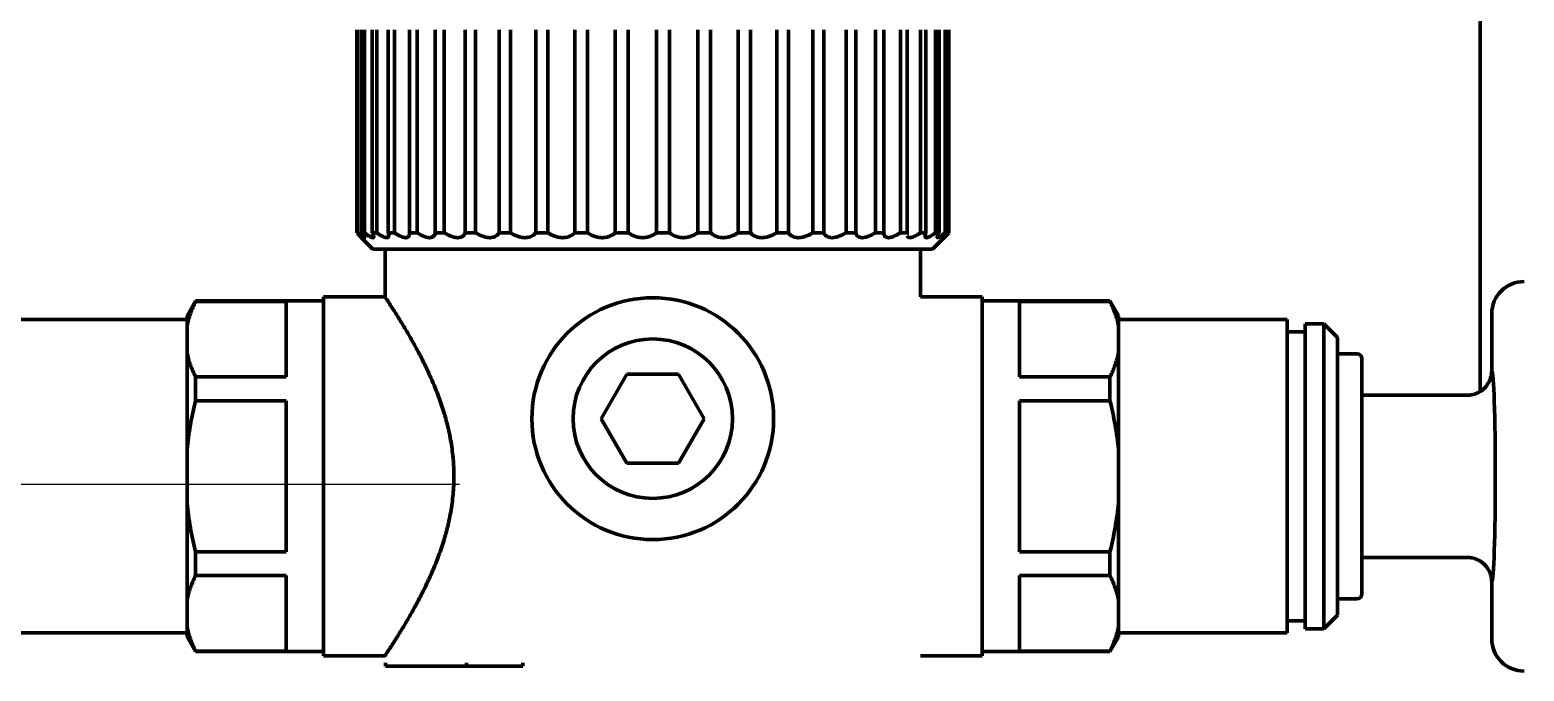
# Model space of a CAD drawing. Header units: inches. Extents: x -3022 to 7311, y 343 to 5680.
# Drawn here: x 7016.6 to 7108.7, y 2165.3 to 2204.8 of the extents above; entities that cross this region are included whole.
import ezdxf

# ---------------------------------------------------------------- set-up
doc = ezdxf.new("R2010")
doc.units = ezdxf.units.IN

# ---------------------------------------------------------------- blocks, each defined once
blk = doc.blocks.new('A$C773D0E90')
at = {"color": 4}
blk.add_line((-50, 0), (50, 0), dxfattribs=at)

msp = doc.modelspace()

# ---------------------------------------------------------------- linework, layer by layer
at = {"linetype": 'Continuous', "lineweight": 70}
for p, q in [((7105.974, 2182.524), (7105.974, 2253.492)), ((7036.745, 2204.792), (7036.745, 2192.292)), ((7036.801, 2192.292), (7036.801, 2204.792)), ((7037.044, 2204.792), (7037.044, 2192.292)), ((7037.211, 2192.292), (7037.211, 2204.792)), ((7037.691, 2204.792), (7037.691, 2192.292)), ((7037.966, 2192.292), (7037.966, 2204.792)), ((7038.675, 2204.792), (7038.675, 2192.292)), ((7039.053, 2192.292), (7039.053, 2204.792)), ((7039.977, 2204.792), (7039.977, 2192.292)), ((7040.449, 2192.292), (7040.449, 2204.792)), ((7041.57, 2204.792), (7041.57, 2192.292)), ((7042.129, 2192.292), (7042.129, 2204.792)), ((7043.424, 2204.792), (7043.424, 2192.292)), ((7044.058, 2192.292), (7044.058, 2204.792)), ((7045.503, 2204.792), (7045.503, 2192.292)), ((7046.2, 2192.292), (7046.2, 2204.792)), ((7047.766, 2204.792), (7047.766, 2192.292)), ((7048.512, 2192.292), (7048.512, 2204.792)), ((7050.17, 2204.792), (7050.17, 2192.292)), ((7050.95, 2192.292), (7050.95, 2204.792)), ((7052.667, 2204.792), (7052.667, 2192.292)), ((7053.467, 2192.292), (7053.467, 2204.792)), ((7055.209, 2204.792), (7055.209, 2192.292)), ((7056.013, 2192.292), (7056.013, 2204.792)), ((7057.746, 2204.792), (7057.746, 2192.292)), ((7058.538, 2192.292), (7058.538, 2204.792)), ((7060.23, 2204.792), (7060.23, 2192.292)), ((7060.995, 2192.292), (7060.995, 2204.792)), ((7062.611, 2204.792), (7062.611, 2192.292)), ((7063.334, 2192.292), (7063.334, 2204.792)), ((7064.843, 2204.792), (7064.843, 2192.292)), ((7065.51, 2192.292), (7065.51, 2204.792)), ((7066.884, 2204.792), (7066.884, 2192.292)), ((7067.482, 2192.292), (7067.482, 2204.792)), ((7068.692, 2204.792), (7068.692, 2192.292)), ((7069.209, 2192.292), (7069.209, 2204.792)), ((7070.234, 2204.792), (7070.234, 2192.292)), ((7070.66, 2192.292), (7070.66, 2204.792)), ((7071.479, 2204.792), (7071.479, 2192.292)), ((7071.806, 2192.292), (7071.806, 2204.792)), ((7072.402, 2204.792), (7072.402, 2192.292)), ((7072.624, 2192.292), (7072.624, 2204.792)), ((7072.986, 2204.792), (7072.986, 2192.292)), ((7073.098, 2192.292), (7073.098, 2204.792)), ((7073.22, 2204.792), (7073.22, 2192.292)), ((7073.224, 2192.292), (7073.224, 2204.792)), ((7036.745, 2192.292), (7036.801, 2192.292)), ((7037.024, 2191.992), (7037.724, 2191.292)), ((7037.044, 2192.292), (7037.211, 2192.292)), ((7037.691, 2192.292), (7037.966, 2192.292)), ((7038.675, 2192.292), (7039.053, 2192.292)), ((7039.977, 2192.292), (7040.449, 2192.292)), ((7041.57, 2192.292), (7042.129, 2192.292)), ((7043.424, 2192.292), (7044.058, 2192.292)), ((7045.503, 2192.292), (7046.2, 2192.292)), ((7047.766, 2192.292), (7048.512, 2192.292)), ((7050.17, 2192.292), (7050.95, 2192.292)), ((7052.667, 2192.292), (7053.467, 2192.292)), ((7055.209, 2192.292), (7056.013, 2192.292)), ((7057.746, 2192.292), (7058.538, 2192.292)), ((7060.23, 2192.292), (7060.995, 2192.292)), ((7062.611, 2192.292), (7063.334, 2192.292)), ((7064.843, 2192.292), (7065.51, 2192.292)), ((7066.884, 2192.292), (7067.482, 2192.292)), ((7068.692, 2192.292), (7069.209, 2192.292)), ((7070.234, 2192.292), (7070.66, 2192.292)), ((7070.66, 2192.292), (7070.647, 2192.183)), ((7071.479, 2192.292), (7071.806, 2192.292)), ((7072.224, 2191.292), (7073.224, 2192.292)), ((7072.402, 2192.292), (7072.624, 2192.292)), ((7072.986, 2192.292), (7073.098, 2192.292)), ((7073.224, 2192.292), (7073.22, 2192.292)), ((7037.724, 2191.292), (7072.224, 2191.292)), ((7038.474, 2191.292), (7038.474, 2188.342)), ((7071.474, 2188.342), (7071.474, 2191.292)), ((7026.799, 2188.092), (7026.274, 2187.183)), ((7026.799, 2188.058), (7026.799, 2188.092)), ((7034.674, 2188.092), (7026.799, 2188.092)), ((7032.374, 2188.058), (7026.799, 2188.058)), ((7032.374, 2183.413), (7032.374, 2188.058)), ((7034.674, 2188.342), (7034.674, 2177.292)), ((7038.474, 2188.342), (7034.674, 2188.342)), ((7075.274, 2188.342), (7071.474, 2188.342)), ((7075.274, 2188.342), (7075.274, 2166.242)), ((7083.149, 2188.092), (7075.274, 2188.092)), ((7077.574, 2188.058), (7077.574, 2183.413)), ((7077.574, 2188.058), (7083.149, 2188.058)), ((7083.674, 2187.183), (7083.149, 2188.092)), ((7083.149, 2188.092), (7083.149, 2188.058)), ((7026.274, 2187.183), (7026.274, 2186.568)), ((7083.674, 2187.183), (7083.674, 2186.568)), ((7106.674, 2187.293), (7106.674, 2183.792)), ((7026.274, 2186.942), (7015.874, 2186.942)), ((7026.274, 2184.903), (7026.274, 2186.568)), ((7094.074, 2186.942), (7083.674, 2186.942)), ((7083.674, 2186.568), (7083.674, 2184.903)), ((7094.074, 2167.642), (7094.074, 2186.942)), ((7095.174, 2186.192), (7094.074, 2186.192)), ((7095.174, 2167.892), (7095.174, 2186.692)), ((7096.324, 2186.692), (7095.174, 2186.692)), ((7096.324, 2167.892), (7096.324, 2186.692)), ((7097.174, 2185.842), (7096.324, 2186.692)), ((7097.174, 2168.742), (7097.174, 2185.842)), ((7026.274, 2184.903), (7026.274, 2178.957)), ((7083.674, 2178.957), (7083.674, 2184.903)), ((7098.374, 2184.842), (7097.174, 2184.842)), ((7098.674, 2184.542), (7098.674, 2170.042)), ((7026.799, 2183.413), (7032.374, 2183.413)), ((7026.799, 2183.413), (7026.799, 2181.937)), ((7051.799, 2180.842), (7053.386, 2183.592)), ((7053.386, 2183.592), (7056.562, 2183.592)), ((7056.562, 2183.592), (7058.149, 2180.842)), ((7083.149, 2183.413), (7077.574, 2183.413)), ((7083.149, 2181.937), (7083.149, 2183.413)), ((7026.799, 2181.937), (7032.374, 2181.937)), ((7032.374, 2172.647), (7032.374, 2181.937)), ((7077.574, 2181.937), (7077.574, 2172.647)), ((7077.574, 2181.937), (7083.149, 2181.937)), ((7105.173, 2182.292), (7098.674, 2182.292)), ((7053.386, 2178.092), (7051.799, 2180.842)), ((7058.149, 2180.842), (7056.562, 2178.092)), ((7026.274, 2175.626), (7026.274, 2178.957)), ((7083.674, 2178.957), (7083.674, 2175.626)), ((7056.562, 2178.092), (7053.386, 2178.092)), ((7034.674, 2177.292), (7034.674, 2166.242)), ((7026.274, 2175.626), (7026.274, 2169.681)), ((7083.674, 2169.681), (7083.674, 2175.626)), ((7032.374, 2172.647), (7026.799, 2172.647)), ((7026.799, 2172.647), (7026.799, 2171.171)), ((7083.149, 2172.647), (7077.574, 2172.647)), ((7083.149, 2171.171), (7083.149, 2172.647)), ((7098.674, 2172.292), (7105.173, 2172.292)), ((7026.799, 2171.171), (7032.374, 2171.171)), ((7032.374, 2166.525), (7032.374, 2171.171)), ((7077.574, 2171.171), (7077.574, 2166.525)), ((7083.149, 2171.171), (7077.574, 2171.171)), ((7106.674, 2170.792), (7106.674, 2167.291)), ((7026.274, 2168.015), (7026.274, 2169.681)), ((7083.674, 2169.681), (7083.674, 2168.015)), ((7097.174, 2169.742), (7098.374, 2169.742)), ((7096.324, 2167.892), (7097.174, 2168.742)), ((7026.274, 2167.401), (7026.274, 2168.015)), ((7083.674, 2167.401), (7083.674, 2168.015)), ((7094.074, 2168.392), (7095.174, 2168.392)), ((7095.174, 2167.892), (7096.324, 2167.892)), ((7015.874, 2167.642), (7026.274, 2167.642)), ((7026.274, 2167.401), (7026.799, 2166.492)), ((7083.149, 2166.492), (7083.674, 2167.401)), ((7083.674, 2167.642), (7094.074, 2167.642)), ((7032.374, 2166.525), (7026.799, 2166.525)), ((7026.799, 2166.525), (7026.799, 2166.492)), ((7026.799, 2166.492), (7034.674, 2166.492)), ((7034.674, 2166.242), (7038.474, 2166.242)), ((7071.474, 2166.242), (7075.274, 2166.242)), ((7075.274, 2166.492), (7083.149, 2166.492)), ((7077.574, 2166.525), (7083.149, 2166.525)), ((7083.149, 2166.492), (7083.149, 2166.525)), ((7038.504, 2165.592), (7038.504, 2165.792)), ((7043.504, 2165.592), (7038.504, 2165.592)), ((7043.504, 2165.792), (7043.504, 2165.592)), ((7046.968, 2165.592), (7043.504, 2165.592)), ((7046.968, 2165.792), (7046.968, 2165.592))]:
    msp.add_line(p, q, dxfattribs=at)
for radius in [7.45, 4.91]:
    msp.add_circle((7054.974, 2180.842), radius, dxfattribs=at)
for centre, start, end in [((7098.374, 2184.542), 0, 90), ((7098.374, 2170.042), 270, 0)]:
    msp.add_arc(centre, 0.3, start, end, dxfattribs=at)
for centre, major_axis, ratio, start_param, end_param in [((7108.675, 2187.291), (-1.416, 1.416), 0.998783, 5.498396, 7.067974), ((7106.672, 2177.292), (0, 6.5), 0.034921, 3.149644, 6.275135), ((7108.675, 2167.293), (-1.416, -1.416), 0.998783, 5.498396, 7.067974)]:
    msp.add_ellipse(centre, major_axis=major_axis, ratio=ratio, start_param=start_param, end_param=end_param, dxfattribs=at)
for points, knots in [([(7037.024, 2191.992), (7037.024, 2191.992), (7037.017, 2191.999), (7036.998, 2192.02), (7036.989, 2192.029), (7036.975, 2192.045), (7036.97, 2192.051), (7036.959, 2192.063), (7036.953, 2192.069), (7036.922, 2192.102), (7036.892, 2192.134), (7036.849, 2192.18), (7036.841, 2192.189), (7036.823, 2192.209), (7036.795, 2192.238), (7036.765, 2192.27), (7036.745, 2192.292)], [0, 0, 0, 0, 0.249367, 0.249367, 0.374472, 0.374472, 0.437025, 0.437025, 0.499578, 0.499578, 0.749789, 0.749789, 0.812342, 0.812342, 0.874894, 1, 1, 1, 1]), ([(7036.801, 2192.292), (7036.85, 2192.248), (7036.895, 2192.208), (7036.959, 2192.153), (7036.98, 2192.136), (7037.009, 2192.112), (7037.019, 2192.105), (7037.037, 2192.09), (7037.046, 2192.083), (7037.09, 2192.049), (7037.12, 2192.028), (7037.156, 2192.007), (7037.167, 2192.001), (7037.181, 2191.996), (7037.185, 2191.994), (7037.192, 2191.992), (7037.196, 2191.992), (7037.21, 2191.992), (7037.215, 2191.999), (7037.212, 2192.017), (7037.212, 2192.021), (7037.209, 2192.03), (7037.204, 2192.044), (7037.195, 2192.062), (7037.181, 2192.089), (7037.173, 2192.104), (7037.153, 2192.136), (7037.142, 2192.153), (7037.105, 2192.208), (7037.076, 2192.248), (7037.044, 2192.292)], [0, 0, 0, 0, 0.125, 0.125, 0.1875, 0.1875, 0.21875, 0.21875, 0.25, 0.25, 0.375, 0.375, 0.4375, 0.4375, 0.46875, 0.46875, 0.5, 0.5, 0.625, 0.625, 0.65625, 0.65625, 0.6875, 0.75, 0.75, 0.8125, 0.8125, 0.875, 0.875, 1, 1, 1, 1]), ([(7037.211, 2192.292), (7037.266, 2192.248), (7037.319, 2192.208), (7037.395, 2192.153), (7037.42, 2192.136), (7037.456, 2192.112), (7037.467, 2192.105), (7037.491, 2192.09), (7037.502, 2192.083), (7037.557, 2192.049), (7037.597, 2192.028), (7037.649, 2192.007), (7037.665, 2192.001), (7037.687, 2191.996), (7037.694, 2191.994), (7037.707, 2191.992), (7037.713, 2191.992), (7037.742, 2191.992), (7037.758, 2191.999), (7037.77, 2192.017), (7037.772, 2192.021), (7037.775, 2192.03), (7037.778, 2192.044), (7037.778, 2192.062), (7037.774, 2192.089), (7037.771, 2192.104), (7037.762, 2192.136), (7037.756, 2192.153), (7037.734, 2192.208), (7037.715, 2192.248), (7037.691, 2192.292)], [0, 0, 0, 0, 0.125, 0.125, 0.1875, 0.1875, 0.21875, 0.21875, 0.25, 0.25, 0.375, 0.375, 0.4375, 0.4375, 0.46875, 0.46875, 0.5, 0.5, 0.625, 0.625, 0.65625, 0.65625, 0.6875, 0.75, 0.75, 0.8125, 0.8125, 0.875, 0.875, 1, 1, 1, 1]), ([(7037.966, 2192.292), (7038.027, 2192.248), (7038.086, 2192.208), (7038.173, 2192.153), (7038.201, 2192.136), (7038.243, 2192.112), (7038.257, 2192.105), (7038.284, 2192.09), (7038.297, 2192.083), (7038.363, 2192.049), (7038.412, 2192.028), (7038.479, 2192.007), (7038.5, 2192.001), (7038.53, 2191.996), (7038.54, 2191.994), (7038.558, 2191.992), (7038.567, 2191.992), (7038.609, 2191.992), (7038.636, 2191.999), (7038.662, 2192.017), (7038.667, 2192.021), (7038.675, 2192.03), (7038.687, 2192.044), (7038.695, 2192.062), (7038.702, 2192.089), (7038.705, 2192.104), (7038.706, 2192.136), (7038.705, 2192.153), (7038.699, 2192.208), (7038.689, 2192.248), (7038.675, 2192.292)], [0, 0, 0, 0, 0.125, 0.125, 0.1875, 0.1875, 0.21875, 0.21875, 0.25, 0.25, 0.375, 0.375, 0.4375, 0.4375, 0.46875, 0.46875, 0.5, 0.5, 0.625, 0.625, 0.65625, 0.65625, 0.6875, 0.75, 0.75, 0.8125, 0.8125, 0.875, 0.875, 1, 1, 1, 1]), ([(7039.053, 2192.292), (7039.118, 2192.248), (7039.183, 2192.208), (7039.278, 2192.153), (7039.309, 2192.136), (7039.356, 2192.112), (7039.371, 2192.105), (7039.402, 2192.09), (7039.418, 2192.083), (7039.493, 2192.049), (7039.55, 2192.028), (7039.63, 2192.007), (7039.656, 2192.001), (7039.693, 2191.996), (7039.705, 2191.994), (7039.729, 2191.992), (7039.74, 2191.992), (7039.794, 2191.992), (7039.832, 2191.999), (7039.871, 2192.017), (7039.879, 2192.021), (7039.893, 2192.03), (7039.913, 2192.044), (7039.929, 2192.062), (7039.947, 2192.089), (7039.955, 2192.104), (7039.967, 2192.136), (7039.971, 2192.153), (7039.98, 2192.208), (7039.981, 2192.248), (7039.977, 2192.292)], [0, 0, 0, 0, 0.125, 0.125, 0.1875, 0.1875, 0.21875, 0.21875, 0.25, 0.25, 0.375, 0.375, 0.4375, 0.4375, 0.46875, 0.46875, 0.5, 0.5, 0.625, 0.625, 0.65625, 0.65625, 0.6875, 0.75, 0.75, 0.8125, 0.8125, 0.875, 0.875, 1, 1, 1, 1]), ([(7040.449, 2192.292), (7040.518, 2192.248), (7040.586, 2192.208), (7040.688, 2192.153), (7040.722, 2192.136), (7040.773, 2192.112), (7040.79, 2192.105), (7040.824, 2192.09), (7040.841, 2192.083), (7040.924, 2192.049), (7040.988, 2192.028), (7041.08, 2192.007), (7041.11, 2192.001), (7041.154, 2191.996), (7041.168, 2191.994), (7041.196, 2191.992), (7041.209, 2191.992), (7041.276, 2191.992), (7041.323, 2191.999), (7041.375, 2192.017), (7041.385, 2192.021), (7041.404, 2192.03), (7041.432, 2192.044), (7041.456, 2192.062), (7041.484, 2192.089), (7041.497, 2192.104), (7041.52, 2192.136), (7041.529, 2192.153), (7041.554, 2192.208), (7041.564, 2192.248), (7041.57, 2192.292)], [0, 0, 0, 0, 0.125, 0.125, 0.1875, 0.1875, 0.21875, 0.21875, 0.25, 0.25, 0.375, 0.375, 0.4375, 0.4375, 0.46875, 0.46875, 0.5, 0.5, 0.625, 0.625, 0.65625, 0.65625, 0.6875, 0.75, 0.75, 0.8125, 0.8125, 0.875, 0.875, 1, 1, 1, 1]), ([(7042.129, 2192.292), (7042.199, 2192.248), (7042.269, 2192.208), (7042.376, 2192.153), (7042.412, 2192.136), (7042.466, 2192.112), (7042.484, 2192.105), (7042.521, 2192.09), (7042.539, 2192.083), (7042.628, 2192.049), (7042.698, 2192.028), (7042.8, 2192.007), (7042.834, 2192.001), (7042.883, 2191.996), (7042.899, 2191.994), (7042.931, 2191.992), (7042.947, 2191.992), (7043.023, 2191.992), (7043.079, 2191.999), (7043.143, 2192.017), (7043.156, 2192.021), (7043.18, 2192.03), (7043.215, 2192.044), (7043.246, 2192.062), (7043.284, 2192.089), (7043.302, 2192.104), (7043.334, 2192.136), (7043.349, 2192.153), (7043.388, 2192.208), (7043.409, 2192.248), (7043.424, 2192.292)], [0, 0, 0, 0, 0.125, 0.125, 0.1875, 0.1875, 0.21875, 0.21875, 0.25, 0.25, 0.375, 0.375, 0.4375, 0.4375, 0.46875, 0.46875, 0.5, 0.5, 0.625, 0.625, 0.65625, 0.65625, 0.6875, 0.75, 0.75, 0.8125, 0.8125, 0.875, 0.875, 1, 1, 1, 1]), ([(7044.058, 2192.292), (7044.128, 2192.248), (7044.2, 2192.208), (7044.31, 2192.153), (7044.347, 2192.136), (7044.403, 2192.112), (7044.422, 2192.105), (7044.46, 2192.09), (7044.479, 2192.083), (7044.573, 2192.049), (7044.647, 2192.028), (7044.757, 2192.007), (7044.794, 2192.001), (7044.848, 2191.996), (7044.866, 2191.994), (7044.901, 2191.992), (7044.918, 2191.992), (7045.004, 2191.992), (7045.067, 2191.999), (7045.142, 2192.017), (7045.156, 2192.021), (7045.185, 2192.03), (7045.226, 2192.044), (7045.264, 2192.062), (7045.311, 2192.089), (7045.334, 2192.104), (7045.376, 2192.136), (7045.395, 2192.153), (7045.448, 2192.208), (7045.478, 2192.248), (7045.503, 2192.292)], [0, 0, 0, 0, 0.125, 0.125, 0.1875, 0.1875, 0.21875, 0.21875, 0.25, 0.25, 0.375, 0.375, 0.4375, 0.4375, 0.46875, 0.46875, 0.5, 0.5, 0.625, 0.625, 0.65625, 0.65625, 0.6875, 0.75, 0.75, 0.8125, 0.8125, 0.875, 0.875, 1, 1, 1, 1]), ([(7046.2, 2192.292), (7046.269, 2192.248), (7046.341, 2192.208), (7046.451, 2192.153), (7046.489, 2192.136), (7046.546, 2192.112), (7046.565, 2192.105), (7046.604, 2192.09), (7046.623, 2192.083), (7046.72, 2192.049), (7046.797, 2192.028), (7046.913, 2192.007), (7046.952, 2192.001), (7047.01, 2191.996), (7047.029, 2191.994), (7047.067, 2191.992), (7047.086, 2191.992), (7047.178, 2191.992), (7047.248, 2191.999), (7047.332, 2192.017), (7047.348, 2192.021), (7047.38, 2192.03), (7047.427, 2192.044), (7047.471, 2192.062), (7047.527, 2192.089), (7047.553, 2192.104), (7047.604, 2192.136), (7047.627, 2192.153), (7047.694, 2192.208), (7047.733, 2192.248), (7047.766, 2192.292)], [0, 0, 0, 0, 0.125, 0.125, 0.1875, 0.1875, 0.21875, 0.21875, 0.25, 0.25, 0.375, 0.375, 0.4375, 0.4375, 0.46875, 0.46875, 0.5, 0.5, 0.625, 0.625, 0.65625, 0.65625, 0.6875, 0.75, 0.75, 0.8125, 0.8125, 0.875, 0.875, 1, 1, 1, 1]), ([(7048.512, 2192.292), (7048.579, 2192.248), (7048.649, 2192.208), (7048.758, 2192.153), (7048.795, 2192.136), (7048.852, 2192.112), (7048.872, 2192.105), (7048.91, 2192.09), (7048.93, 2192.083), (7049.027, 2192.049), (7049.106, 2192.028), (7049.226, 2192.007), (7049.266, 2192.001), (7049.327, 2191.996), (7049.347, 2191.994), (7049.387, 2191.992), (7049.406, 2191.992), (7049.504, 2191.992), (7049.58, 2191.999), (7049.67, 2192.017), (7049.688, 2192.021), (7049.724, 2192.03), (7049.775, 2192.044), (7049.824, 2192.062), (7049.887, 2192.089), (7049.917, 2192.104), (7049.975, 2192.136), (7050.003, 2192.153), (7050.081, 2192.208), (7050.128, 2192.248), (7050.17, 2192.292)], [0, 0, 0, 0, 0.125, 0.125, 0.1875, 0.1875, 0.21875, 0.21875, 0.25, 0.25, 0.375, 0.375, 0.4375, 0.4375, 0.46875, 0.46875, 0.5, 0.5, 0.625, 0.625, 0.65625, 0.65625, 0.6875, 0.75, 0.75, 0.8125, 0.8125, 0.875, 0.875, 1, 1, 1, 1]), ([(7050.95, 2192.292), (7051.014, 2192.248), (7051.081, 2192.208), (7051.186, 2192.153), (7051.223, 2192.136), (7051.278, 2192.112), (7051.297, 2192.105), (7051.335, 2192.09), (7051.354, 2192.083), (7051.451, 2192.049), (7051.53, 2192.028), (7051.651, 2192.007), (7051.691, 2192.001), (7051.753, 2191.996), (7051.774, 2191.994), (7051.815, 2191.992), (7051.835, 2191.992), (7051.937, 2191.992), (7052.016, 2191.999), (7052.112, 2192.017), (7052.132, 2192.021), (7052.169, 2192.03), (7052.225, 2192.044), (7052.278, 2192.062), (7052.346, 2192.089), (7052.38, 2192.104), (7052.444, 2192.136), (7052.475, 2192.153), (7052.563, 2192.208), (7052.617, 2192.248), (7052.667, 2192.292)], [0, 0, 0, 0, 0.125, 0.125, 0.1875, 0.1875, 0.21875, 0.21875, 0.25, 0.25, 0.375, 0.375, 0.4375, 0.4375, 0.46875, 0.46875, 0.5, 0.5, 0.625, 0.625, 0.65625, 0.65625, 0.6875, 0.75, 0.75, 0.8125, 0.8125, 0.875, 0.875, 1, 1, 1, 1]), ([(7053.467, 2192.292), (7053.526, 2192.248), (7053.588, 2192.208), (7053.688, 2192.153), (7053.723, 2192.136), (7053.776, 2192.112), (7053.794, 2192.105), (7053.831, 2192.09), (7053.849, 2192.083), (7053.943, 2192.049), (7054.02, 2192.028), (7054.14, 2192.007), (7054.181, 2192.001), (7054.243, 2191.996), (7054.264, 2191.994), (7054.305, 2191.992), (7054.326, 2191.992), (7054.428, 2191.992), (7054.51, 2191.999), (7054.61, 2192.017), (7054.63, 2192.021), (7054.669, 2192.03), (7054.728, 2192.044), (7054.784, 2192.062), (7054.857, 2192.089), (7054.893, 2192.104), (7054.962, 2192.136), (7054.996, 2192.153), (7055.093, 2192.208), (7055.153, 2192.248), (7055.209, 2192.292)], [0, 0, 0, 0, 0.125, 0.125, 0.1875, 0.1875, 0.21875, 0.21875, 0.25, 0.25, 0.375, 0.375, 0.4375, 0.4375, 0.46875, 0.46875, 0.5, 0.5, 0.625, 0.625, 0.65625, 0.65625, 0.6875, 0.75, 0.75, 0.8125, 0.8125, 0.875, 0.875, 1, 1, 1, 1]), ([(7056.013, 2192.292), (7056.066, 2192.248), (7056.123, 2192.208), (7056.215, 2192.153), (7056.247, 2192.136), (7056.297, 2192.112), (7056.314, 2192.105), (7056.349, 2192.09), (7056.366, 2192.083), (7056.455, 2192.049), (7056.529, 2192.028), (7056.646, 2192.007), (7056.686, 2192.001), (7056.747, 2191.996), (7056.767, 2191.994), (7056.808, 2191.992), (7056.828, 2191.992), (7056.931, 2191.992), (7057.012, 2191.999), (7057.115, 2192.017), (7057.135, 2192.021), (7057.175, 2192.03), (7057.235, 2192.044), (7057.293, 2192.062), (7057.37, 2192.089), (7057.407, 2192.104), (7057.481, 2192.136), (7057.516, 2192.153), (7057.62, 2192.208), (7057.685, 2192.248), (7057.746, 2192.292)], [0, 0, 0, 0, 0.125, 0.125, 0.1875, 0.1875, 0.21875, 0.21875, 0.25, 0.25, 0.375, 0.375, 0.4375, 0.4375, 0.46875, 0.46875, 0.5, 0.5, 0.625, 0.625, 0.65625, 0.65625, 0.6875, 0.75, 0.75, 0.8125, 0.8125, 0.875, 0.875, 1, 1, 1, 1]), ([(7058.538, 2192.292), (7058.584, 2192.248), (7058.635, 2192.208), (7058.718, 2192.153), (7058.747, 2192.136), (7058.792, 2192.112), (7058.808, 2192.105), (7058.84, 2192.09), (7058.856, 2192.083), (7058.938, 2192.049), (7059.008, 2192.028), (7059.119, 2192.007), (7059.157, 2192.001), (7059.216, 2191.996), (7059.236, 2191.994), (7059.275, 2191.992), (7059.295, 2191.992), (7059.395, 2191.992), (7059.476, 2191.999), (7059.578, 2192.017), (7059.598, 2192.021), (7059.639, 2192.03), (7059.699, 2192.044), (7059.758, 2192.062), (7059.836, 2192.089), (7059.874, 2192.104), (7059.95, 2192.136), (7059.987, 2192.153), (7060.095, 2192.208), (7060.164, 2192.248), (7060.23, 2192.292)], [0, 0, 0, 0, 0.125, 0.125, 0.1875, 0.1875, 0.21875, 0.21875, 0.25, 0.25, 0.375, 0.375, 0.4375, 0.4375, 0.46875, 0.46875, 0.5, 0.5, 0.625, 0.625, 0.65625, 0.65625, 0.6875, 0.75, 0.75, 0.8125, 0.8125, 0.875, 0.875, 1, 1, 1, 1]), ([(7060.995, 2192.292), (7061.033, 2192.248), (7061.075, 2192.208), (7061.147, 2192.153), (7061.173, 2192.136), (7061.213, 2192.112), (7061.227, 2192.105), (7061.256, 2192.09), (7061.27, 2192.083), (7061.344, 2192.049), (7061.408, 2192.028), (7061.511, 2192.007), (7061.547, 2192.001), (7061.602, 2191.996), (7061.621, 2191.994), (7061.659, 2191.992), (7061.678, 2191.992), (7061.773, 2191.992), (7061.851, 2191.999), (7061.951, 2192.017), (7061.971, 2192.021), (7062.011, 2192.03), (7062.071, 2192.044), (7062.129, 2192.062), (7062.207, 2192.089), (7062.246, 2192.104), (7062.323, 2192.136), (7062.36, 2192.153), (7062.471, 2192.208), (7062.542, 2192.248), (7062.611, 2192.292)], [0, 0, 0, 0, 0.125, 0.125, 0.1875, 0.1875, 0.21875, 0.21875, 0.25, 0.25, 0.375, 0.375, 0.4375, 0.4375, 0.46875, 0.46875, 0.5, 0.5, 0.625, 0.625, 0.65625, 0.65625, 0.6875, 0.75, 0.75, 0.8125, 0.8125, 0.875, 0.875, 1, 1, 1, 1]), ([(7063.334, 2192.292), (7063.363, 2192.248), (7063.397, 2192.208), (7063.457, 2192.153), (7063.478, 2192.136), (7063.513, 2192.112), (7063.525, 2192.105), (7063.549, 2192.09), (7063.562, 2192.083), (7063.627, 2192.049), (7063.683, 2192.028), (7063.777, 2192.007), (7063.809, 2192.001), (7063.86, 2191.996), (7063.877, 2191.994), (7063.912, 2191.992), (7063.93, 2191.992), (7064.019, 2191.992), (7064.093, 2191.999), (7064.189, 2192.017), (7064.208, 2192.021), (7064.246, 2192.03), (7064.304, 2192.044), (7064.362, 2192.062), (7064.438, 2192.089), (7064.476, 2192.104), (7064.552, 2192.136), (7064.59, 2192.153), (7064.701, 2192.208), (7064.773, 2192.248), (7064.843, 2192.292)], [0, 0, 0, 0, 0.125, 0.125, 0.1875, 0.1875, 0.21875, 0.21875, 0.25, 0.25, 0.375, 0.375, 0.4375, 0.4375, 0.46875, 0.46875, 0.5, 0.5, 0.625, 0.625, 0.65625, 0.65625, 0.6875, 0.75, 0.75, 0.8125, 0.8125, 0.875, 0.875, 1, 1, 1, 1]), ([(7065.51, 2192.292), (7065.53, 2192.248), (7065.555, 2192.208), (7065.602, 2192.153), (7065.618, 2192.136), (7065.646, 2192.112), (7065.656, 2192.105), (7065.676, 2192.09), (7065.686, 2192.083), (7065.74, 2192.049), (7065.789, 2192.028), (7065.87, 2192.007), (7065.899, 2192.001), (7065.945, 2191.996), (7065.96, 2191.994), (7065.992, 2191.992), (7066.008, 2191.992), (7066.089, 2191.992), (7066.157, 2191.999), (7066.247, 2192.017), (7066.265, 2192.021), (7066.301, 2192.03), (7066.356, 2192.044), (7066.411, 2192.062), (7066.485, 2192.089), (7066.522, 2192.104), (7066.596, 2192.136), (7066.632, 2192.153), (7066.742, 2192.208), (7066.813, 2192.248), (7066.884, 2192.292)], [0, 0, 0, 0, 0.125, 0.125, 0.1875, 0.1875, 0.21875, 0.21875, 0.25, 0.25, 0.375, 0.375, 0.4375, 0.4375, 0.46875, 0.46875, 0.5, 0.5, 0.625, 0.625, 0.65625, 0.65625, 0.6875, 0.75, 0.75, 0.8125, 0.8125, 0.875, 0.875, 1, 1, 1, 1]), ([(7067.482, 2192.292), (7067.492, 2192.248), (7067.507, 2192.208), (7067.539, 2192.153), (7067.551, 2192.136), (7067.572, 2192.112), (7067.579, 2192.105), (7067.594, 2192.09), (7067.602, 2192.083), (7067.644, 2192.049), (7067.684, 2192.028), (7067.752, 2192.007), (7067.777, 2192.001), (7067.816, 2191.996), (7067.829, 2191.994), (7067.857, 2191.992), (7067.871, 2191.992), (7067.942, 2191.992), (7068.004, 2191.999), (7068.086, 2192.017), (7068.102, 2192.021), (7068.136, 2192.03), (7068.186, 2192.044), (7068.238, 2192.062), (7068.307, 2192.089), (7068.342, 2192.104), (7068.413, 2192.136), (7068.448, 2192.153), (7068.553, 2192.208), (7068.623, 2192.248), (7068.692, 2192.292)], [0, 0, 0, 0, 0.125, 0.125, 0.1875, 0.1875, 0.21875, 0.21875, 0.25, 0.25, 0.375, 0.375, 0.4375, 0.4375, 0.46875, 0.46875, 0.5, 0.5, 0.625, 0.625, 0.65625, 0.65625, 0.6875, 0.75, 0.75, 0.8125, 0.8125, 0.875, 0.875, 1, 1, 1, 1]), ([(7069.209, 2192.292), (7069.21, 2192.248), (7069.216, 2192.208), (7069.232, 2192.153), (7069.239, 2192.136), (7069.252, 2192.112), (7069.257, 2192.105), (7069.267, 2192.09), (7069.273, 2192.083), (7069.302, 2192.049), (7069.331, 2192.028), (7069.385, 2192.007), (7069.405, 2192.001), (7069.437, 2191.996), (7069.448, 2191.994), (7069.471, 2191.992), (7069.483, 2191.992), (7069.543, 2191.992), (7069.597, 2191.999), (7069.669, 2192.017), (7069.684, 2192.021), (7069.714, 2192.03), (7069.76, 2192.044), (7069.806, 2192.062), (7069.87, 2192.089), (7069.902, 2192.104), (7069.968, 2192.136), (7070.001, 2192.153), (7070.1, 2192.208), (7070.167, 2192.248), (7070.234, 2192.292)], [0, 0, 0, 0, 0.125, 0.125, 0.1875, 0.1875, 0.21875, 0.21875, 0.25, 0.25, 0.375, 0.375, 0.4375, 0.4375, 0.46875, 0.46875, 0.5, 0.5, 0.625, 0.625, 0.65625, 0.65625, 0.6875, 0.75, 0.75, 0.8125, 0.8125, 0.875, 0.875, 1, 1, 1, 1]), ([(7070.66, 2192.096), (7070.662, 2192.089), (7070.665, 2192.082), (7070.681, 2192.049), (7070.699, 2192.028), (7070.738, 2192.007), (7070.752, 2192.001), (7070.777, 2191.996), (7070.786, 2191.994), (7070.803, 2191.992), (7070.813, 2191.992), (7070.861, 2191.992), (7070.905, 2191.999), (7070.967, 2192.017), (7070.98, 2192.021), (7071.006, 2192.03), (7071.045, 2192.044), (7071.086, 2192.062), (7071.143, 2192.089), (7071.172, 2192.104), (7071.232, 2192.136), (7071.262, 2192.153), (7071.353, 2192.208), (7071.415, 2192.248), (7071.479, 2192.292)], [0, 0, 0, 0, 0.037999, 0.037999, 0.198333, 0.198333, 0.278499, 0.278499, 0.318583, 0.318583, 0.358666, 0.358666, 0.519, 0.519, 0.559083, 0.559083, 0.599166, 0.679333, 0.679333, 0.7595, 0.7595, 0.839667, 0.839667, 1, 1, 1, 1]), ([(7071.806, 2192.292), (7071.787, 2192.248), (7071.772, 2192.208), (7071.758, 2192.153), (7071.755, 2192.136), (7071.752, 2192.112), (7071.751, 2192.105), (7071.751, 2192.09), (7071.751, 2192.083), (7071.754, 2192.049), (7071.762, 2192.028), (7071.784, 2192.007), (7071.793, 2192.001), (7071.809, 2191.996), (7071.815, 2191.994), (7071.827, 2191.992), (7071.834, 2191.992), (7071.869, 2191.992), (7071.903, 2191.999), (7071.953, 2192.017), (7071.964, 2192.021), (7071.985, 2192.03), (7072.018, 2192.044), (7072.053, 2192.062), (7072.101, 2192.089), (7072.127, 2192.104), (7072.179, 2192.136), (7072.206, 2192.153), (7072.287, 2192.208), (7072.344, 2192.248), (7072.402, 2192.292)], [0, 0, 0, 0, 0.125, 0.125, 0.1875, 0.1875, 0.21875, 0.21875, 0.25, 0.25, 0.375, 0.375, 0.4375, 0.4375, 0.46875, 0.46875, 0.5, 0.5, 0.625, 0.625, 0.65625, 0.65625, 0.6875, 0.75, 0.75, 0.8125, 0.8125, 0.875, 0.875, 1, 1, 1, 1]), ([(7072.624, 2192.292), (7072.595, 2192.248), (7072.571, 2192.208), (7072.542, 2192.153), (7072.534, 2192.136), (7072.523, 2192.112), (7072.52, 2192.105), (7072.514, 2192.09), (7072.511, 2192.083), (7072.5, 2192.049), (7072.497, 2192.028), (7072.502, 2192.007), (7072.506, 2192.001), (7072.513, 2191.996), (7072.517, 2191.994), (7072.523, 2191.992), (7072.527, 2191.992), (7072.549, 2191.992), (7072.572, 2191.999), (7072.609, 2192.017), (7072.617, 2192.021), (7072.633, 2192.03), (7072.659, 2192.044), (7072.687, 2192.062), (7072.726, 2192.089), (7072.747, 2192.104), (7072.791, 2192.136), (7072.814, 2192.153), (7072.884, 2192.208), (7072.934, 2192.248), (7072.986, 2192.292)], [0, 0, 0, 0, 0.125, 0.125, 0.1875, 0.1875, 0.21875, 0.21875, 0.25, 0.25, 0.375, 0.375, 0.4375, 0.4375, 0.46875, 0.46875, 0.5, 0.5, 0.625, 0.625, 0.65625, 0.65625, 0.6875, 0.75, 0.75, 0.8125, 0.8125, 0.875, 0.875, 1, 1, 1, 1]), ([(7073.098, 2192.292), (7073.061, 2192.248), (7073.028, 2192.208), (7072.984, 2192.153), (7072.971, 2192.136), (7072.952, 2192.112), (7072.946, 2192.105), (7072.935, 2192.09), (7072.93, 2192.083), (7072.905, 2192.049), (7072.891, 2192.028), (7072.88, 2192.007), (7072.877, 2192.001), (7072.877, 2191.996), (7072.877, 2191.994), (7072.878, 2191.992), (7072.879, 2191.992), (7072.886, 2191.992), (7072.898, 2191.999), (7072.922, 2192.017), (7072.927, 2192.021), (7072.938, 2192.03), (7072.955, 2192.044), (7072.976, 2192.062), (7073.006, 2192.089), (7073.022, 2192.104), (7073.057, 2192.136), (7073.075, 2192.153), (7073.133, 2192.208), (7073.175, 2192.248), (7073.22, 2192.292)], [0, 0, 0, 0, 0.125, 0.125, 0.1875, 0.1875, 0.21875, 0.21875, 0.25, 0.25, 0.375, 0.375, 0.4375, 0.4375, 0.46875, 0.46875, 0.5, 0.5, 0.625, 0.625, 0.65625, 0.65625, 0.6875, 0.75, 0.75, 0.8125, 0.8125, 0.875, 0.875, 1, 1, 1, 1]), ([(7026.799, 2188.058), (7026.677, 2187.813), (7026.57, 2187.566), (7026.393, 2187.07), (7026.323, 2186.82), (7026.274, 2186.568)], [0, 0, 0, 0, 0.5, 0.5, 1, 1, 1, 1]), ([(7038.474, 2188.342), (7038.474, 2188.342), (7038.487, 2188.322), (7038.537, 2188.247), (7038.575, 2188.191), (7038.649, 2188.079), (7038.676, 2188.038), (7038.722, 2187.968), (7038.746, 2187.932), (7038.771, 2187.893), (7038.788, 2187.867), (7038.797, 2187.853), (7038.878, 2187.729), (7038.96, 2187.602), (7039.141, 2187.319), (7039.241, 2187.162), (7039.4, 2186.904), (7039.456, 2186.814), (7039.541, 2186.675), (7039.584, 2186.603), (7039.628, 2186.53), (7039.658, 2186.48), (7039.673, 2186.456), (7039.808, 2186.23), (7039.933, 2186.017), (7040.188, 2185.568), (7040.319, 2185.332), (7040.585, 2184.837), (7040.72, 2184.578), (7040.889, 2184.239), (7040.922, 2184.17), (7040.99, 2184.031), (7041.09, 2183.822), (7041.189, 2183.608), (7041.385, 2183.173), (7041.512, 2182.874), (7041.756, 2182.257), (7041.872, 2181.939), (7042.036, 2181.447), (7042.089, 2181.28), (7042.165, 2181.025), (7042.189, 2180.939), (7042.226, 2180.81), (7042.238, 2180.766), (7042.261, 2180.679), (7042.273, 2180.636), (7042.375, 2180.243), (7042.453, 2179.888), (7042.583, 2179.168), (7042.633, 2178.803), (7042.676, 2178.338), (7042.684, 2178.245), (7042.697, 2178.057), (7042.703, 2177.963), (7042.716, 2177.68), (7042.72, 2177.491), (7042.721, 2177.112), (7042.716, 2176.924), (7042.7, 2176.55), (7042.687, 2176.364), (7042.637, 2175.81), (7042.587, 2175.446), (7042.492, 2174.906), (7042.456, 2174.727), (7042.398, 2174.46), (7042.378, 2174.371), (7042.336, 2174.195), (7042.314, 2174.106), (7042.201, 2173.669), (7042.1, 2173.33), (7041.882, 2172.671), (7041.765, 2172.351), (7041.581, 2171.883), (7041.518, 2171.73), (7041.422, 2171.503), (7041.39, 2171.427), (7041.325, 2171.278), (7041.292, 2171.204), (7041.128, 2170.839), (7040.994, 2170.558), (7040.726, 2170.018), (7040.592, 2169.76), (7040.326, 2169.263), (7040.194, 2169.026), (7040.049, 2168.771), (7040.033, 2168.743), (7040.001, 2168.687), (7039.953, 2168.604), (7039.843, 2168.414), (7039.752, 2168.26), (7039.574, 2167.962), (7039.461, 2167.777), (7039.248, 2167.434), (7039.149, 2167.277), (7039.013, 2167.064), (7038.969, 2166.996), (7038.908, 2166.9), (7038.888, 2166.869), (7038.858, 2166.825), (7038.849, 2166.81), (7038.83, 2166.781), (7038.747, 2166.653), (7038.678, 2166.548), (7038.578, 2166.398), (7038.54, 2166.341), (7038.488, 2166.263), (7038.475, 2166.243), (7038.474, 2166.242), (7038.474, 2166.242), (7038.474, 2166.242)], [0, 0, 0, 0, 0.031224, 0.031224, 0.062447, 0.062447, 0.078059, 0.078059, 0.085865, 0.089768, 0.089768, 0.093671, 0.093671, 0.124895, 0.124895, 0.156118, 0.156118, 0.17173, 0.17173, 0.179536, 0.183439, 0.183439, 0.187342, 0.187342, 0.218566, 0.218566, 0.249789, 0.249789, 0.281013, 0.281013, 0.288819, 0.288819, 0.296625, 0.312237, 0.312237, 0.34346, 0.34346, 0.374684, 0.374684, 0.390296, 0.390296, 0.398102, 0.398102, 0.402005, 0.402005, 0.405908, 0.405908, 0.437131, 0.437131, 0.468355, 0.468355, 0.476161, 0.476161, 0.483967, 0.483967, 0.499578, 0.499578, 0.51519, 0.51519, 0.530802, 0.530802, 0.562026, 0.562026, 0.577638, 0.577638, 0.585444, 0.585444, 0.593249, 0.593249, 0.624473, 0.624473, 0.655697, 0.655697, 0.671309, 0.671309, 0.679114, 0.679114, 0.68692, 0.68692, 0.718144, 0.718144, 0.749368, 0.749368, 0.780591, 0.780591, 0.784494, 0.784494, 0.788397, 0.796203, 0.811815, 0.811815, 0.843039, 0.843039, 0.874262, 0.874262, 0.889874, 0.889874, 0.89768, 0.89768, 0.901583, 0.901583, 0.905486, 0.93671, 0.93671, 0.967933, 0.967933, 0.999157, 0.999157, 1, 1, 1, 1]), ([(7083.674, 2186.568), (7083.625, 2186.82), (7083.555, 2187.07), (7083.378, 2187.566), (7083.271, 2187.813), (7083.149, 2188.058)], [0, 0, 0, 0, 0.5, 0.5, 1, 1, 1, 1]), ([(7026.274, 2184.903), (7026.323, 2184.651), (7026.393, 2184.401), (7026.57, 2183.905), (7026.677, 2183.658), (7026.799, 2183.413)], [0, 0, 0, 0, 0.5, 0.5, 1, 1, 1, 1]), ([(7083.149, 2183.413), (7083.271, 2183.658), (7083.378, 2183.905), (7083.555, 2184.401), (7083.625, 2184.651), (7083.674, 2184.903)], [0, 0, 0, 0, 0.5, 0.5, 1, 1, 1, 1]), ([(7106.674, 2183.792), (7106.674, 2183.693), (7106.664, 2183.595), (7106.636, 2183.451), (7106.624, 2183.404), (7106.602, 2183.333), (7106.595, 2183.31), (7106.578, 2183.263), (7106.569, 2183.24), (7106.522, 2183.127), (7106.476, 2183.041), (7106.408, 2182.939), (7106.394, 2182.919), (7106.365, 2182.879), (7106.349, 2182.859), (7106.302, 2182.802), (7106.269, 2182.766), (7106.165, 2182.662), (7106.09, 2182.6), (7105.987, 2182.531), (7105.967, 2182.518), (7105.924, 2182.493), (7105.903, 2182.481), (7105.838, 2182.446), (7105.749, 2182.404), (7105.657, 2182.371), (7105.587, 2182.35), (7105.563, 2182.343), (7105.515, 2182.331), (7105.491, 2182.326), (7105.419, 2182.311), (7105.37, 2182.304), (7105.296, 2182.297), (7105.259, 2182.294), (7105.222, 2182.293), (7105.204, 2182.292), (7105.198, 2182.292), (7105.185, 2182.292), (7105.179, 2182.292), (7105.173, 2182.292)], [0, 0, 0, 0, 0.125, 0.125, 0.1875, 0.1875, 0.21875, 0.21875, 0.25, 0.25, 0.375, 0.375, 0.40625, 0.40625, 0.4375, 0.4375, 0.5, 0.5, 0.625, 0.625, 0.65625, 0.65625, 0.6875, 0.6875, 0.75, 0.8125, 0.8125, 0.84375, 0.84375, 0.875, 0.875, 0.9375, 0.9375, 0.96875, 0.984375, 0.984375, 0.992187, 0.992187, 1, 1, 1, 1]), ([(7026.799, 2181.937), (7026.677, 2181.446), (7026.57, 2180.953), (7026.393, 2179.96), (7026.323, 2179.461), (7026.274, 2178.957)], [0, 0, 0, 0, 0.5, 0.5, 1, 1, 1, 1]), ([(7083.674, 2178.957), (7083.625, 2179.461), (7083.555, 2179.96), (7083.378, 2180.953), (7083.271, 2181.446), (7083.149, 2181.937)], [0, 0, 0, 0, 0.5, 0.5, 1, 1, 1, 1]), ([(7026.274, 2175.626), (7026.323, 2175.123), (7026.393, 2174.623), (7026.57, 2173.63), (7026.677, 2173.137), (7026.799, 2172.647)], [0, 0, 0, 0, 0.5, 0.5, 1, 1, 1, 1]), ([(7083.149, 2172.647), (7083.271, 2173.137), (7083.378, 2173.63), (7083.555, 2174.623), (7083.625, 2175.123), (7083.674, 2175.626)], [0, 0, 0, 0, 0.5, 0.5, 1, 1, 1, 1]), ([(7105.173, 2172.292), (7105.179, 2172.292), (7105.185, 2172.292), (7105.198, 2172.292), (7105.204, 2172.291), (7105.222, 2172.291), (7105.259, 2172.29), (7105.296, 2172.287), (7105.37, 2172.28), (7105.419, 2172.272), (7105.491, 2172.258), (7105.515, 2172.252), (7105.563, 2172.24), (7105.587, 2172.234), (7105.657, 2172.212), (7105.749, 2172.179), (7105.838, 2172.138), (7105.903, 2172.103), (7105.924, 2172.091), (7105.967, 2172.065), (7105.987, 2172.052), (7106.09, 2171.984), (7106.165, 2171.922), (7106.269, 2171.818), (7106.302, 2171.781), (7106.349, 2171.724), (7106.365, 2171.705), (7106.394, 2171.665), (7106.408, 2171.645), (7106.476, 2171.543), (7106.522, 2171.457), (7106.569, 2171.343), (7106.578, 2171.32), (7106.595, 2171.274), (7106.602, 2171.25), (7106.624, 2171.18), (7106.636, 2171.132), (7106.664, 2170.988), (7106.674, 2170.891), (7106.674, 2170.792)], [0, 0, 0, 0, 0.007813, 0.007813, 0.015625, 0.015625, 0.03125, 0.0625, 0.0625, 0.125, 0.125, 0.15625, 0.15625, 0.1875, 0.1875, 0.25, 0.3125, 0.3125, 0.34375, 0.34375, 0.375, 0.375, 0.5, 0.5, 0.5625, 0.5625, 0.59375, 0.59375, 0.625, 0.625, 0.75, 0.75, 0.78125, 0.78125, 0.8125, 0.8125, 0.875, 0.875, 1, 1, 1, 1]), ([(7026.799, 2171.171), (7026.677, 2170.925), (7026.57, 2170.679), (7026.393, 2170.182), (7026.323, 2169.932), (7026.274, 2169.681)], [0, 0, 0, 0, 0.5, 0.5, 1, 1, 1, 1]), ([(7083.674, 2169.681), (7083.625, 2169.932), (7083.555, 2170.182), (7083.378, 2170.679), (7083.271, 2170.925), (7083.149, 2171.171)], [0, 0, 0, 0, 0.5, 0.5, 1, 1, 1, 1]), ([(7026.274, 2168.015), (7026.323, 2167.764), (7026.393, 2167.514), (7026.57, 2167.017), (7026.677, 2166.771), (7026.799, 2166.525)], [0, 0, 0, 0, 0.5, 0.5, 1, 1, 1, 1]), ([(7083.149, 2166.525), (7083.271, 2166.771), (7083.378, 2167.017), (7083.555, 2167.514), (7083.625, 2167.764), (7083.674, 2168.015)], [0, 0, 0, 0, 0.5, 0.5, 1, 1, 1, 1])]:
    msp.add_open_spline(points, degree=3, knots=knots, dxfattribs=at)

# ---------------------------------------------------------------- block references
msp.add_blockref('A$C773D0E90', (6993.074, 2176.817))

doc.saveas('drawing.dxf')
